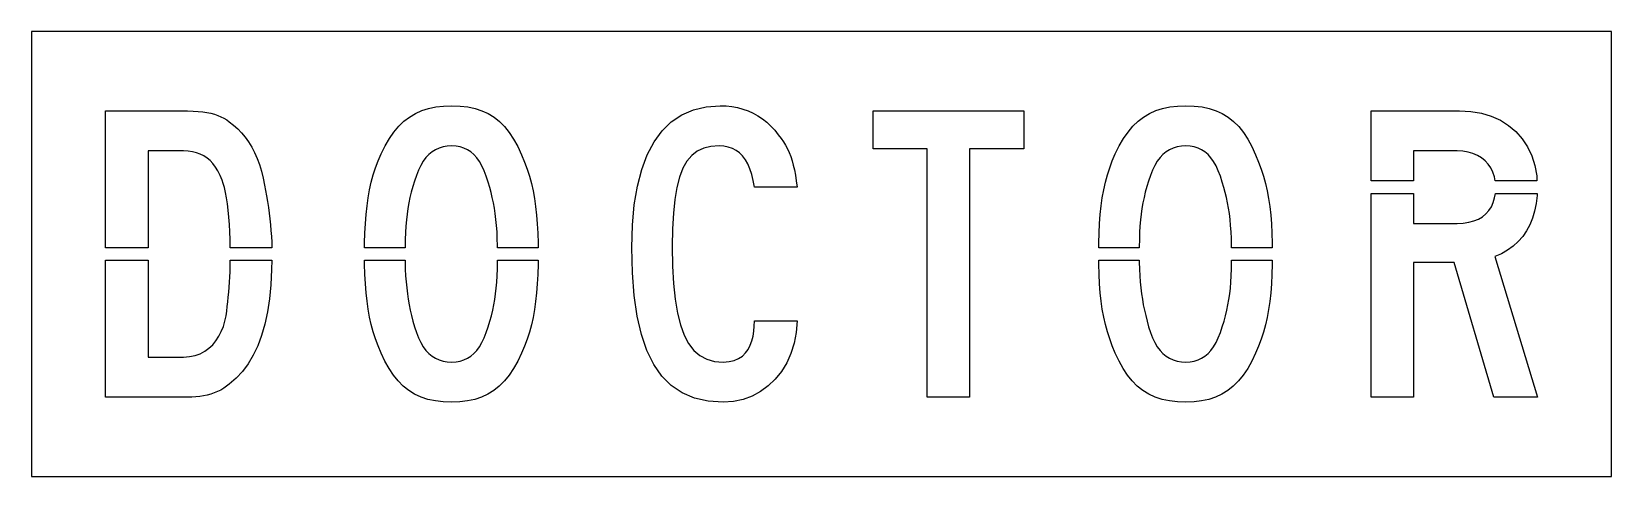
# Model space of a CAD drawing. Extents: x 0 to 64, y 0 to 18.
import ezdxf

# ---------------------------------------------------------------- set-up
doc = ezdxf.new("R2010")
doc.units = 0
doc.layers.add('CUT', color=7, linetype='Continuous')
doc.layers.add('OUTSIDE', color=1, linetype='Continuous')

msp = doc.modelspace()

# ---------------------------------------------------------------- linework, layer by layer
at = {"layer": 'CUT'}
for points in [[(8.0112, 10.2), (7.9896, 10.4922), (7.9632, 10.7693), (7.932, 11.0301), (7.896, 11.2713), (7.8564, 11.4904), (7.8132, 11.6852), (7.7664, 11.8522), (7.716, 11.9901), (7.6368, 12.1838), (7.5504, 12.36), (7.4544, 12.5177), (7.3488, 12.658), (7.2348, 12.7797), (7.11, 12.8852), (6.9768, 12.9733), (6.8328, 13.0452), (6.6792, 13.0997), (6.516, 13.1391), (6.342, 13.1623), (6.1572, 13.1693), (4.7256, 13.1693), (4.7256, 9.251), (3, 9.251), (3, 14.7971), (6.0732, 14.7971), (6.3156, 14.7948), (6.5388, 14.7867), (6.7428, 14.7728), (6.9312, 14.753), (7.104, 14.7275), (7.2624, 14.6951), (7.41, 14.6568), (7.5456, 14.6104), (7.6716, 14.5571), (7.7904, 14.4957), (7.9032, 14.4272), (8.01, 14.3496), (8.1852, 14.2197), (8.3496, 14.0725), (8.5068, 13.909), (8.6532, 13.7304), (8.7888, 13.5368), (8.916, 13.327), (9.0312, 13.1043), (9.1356, 12.8667), (9.2304, 12.6162), (9.312, 12.3519), (9.3828, 12.0759), (9.4416, 11.7872), (9.4824, 11.5704), (9.522, 11.3478), (9.5592, 11.1194), (9.5928, 10.8887), (9.624, 10.6545), (9.6528, 10.4191), (9.6768, 10.1826), (9.6972, 9.9449), (9.714, 9.7096), (9.726, 9.4765), (9.7343, 9.251), (8.0497, 9.251), (8.0496, 9.2632), (8.0424, 9.5832), (8.0292, 9.8962)], [(18.835, 10.1583), (18.8122, 10.4006), (18.7834, 10.6325), (18.7486, 10.8539), (18.709, 11.0696), (18.6646, 11.2806), (18.6142, 11.4881), (18.559, 11.6968), (18.499, 11.909), (18.421, 12.1513), (18.337, 12.3704), (18.2446, 12.5664), (18.145, 12.7403), (18.037, 12.8922), (17.9194, 13.022), (17.7946, 13.131), (17.6602, 13.2191), (17.5162, 13.2875), (17.3626, 13.3351), (17.1982, 13.3641), (17.0254, 13.3733), (16.8418, 13.3641), (16.6702, 13.3351), (16.5094, 13.2875), (16.3606, 13.2214), (16.2214, 13.1345), (16.093, 13.0278), (15.9742, 12.9003), (15.865, 12.753), (15.7642, 12.5838), (15.6706, 12.3936), (15.5866, 12.1826), (15.5086, 11.9496), (15.4402, 11.7281), (15.379, 11.509), (15.3262, 11.291), (15.2794, 11.0707), (15.241, 10.847), (15.2086, 10.6174), (15.1834, 10.3786), (15.163, 10.1293), (15.1486, 9.8672), (15.1378, 9.589), (15.1318, 9.2945), (15.1317, 9.251), (13.4898, 9.251), (13.4914, 9.4464), (13.5034, 9.8499), (13.5226, 10.2336), (13.5502, 10.5977), (13.5886, 10.9455), (13.6354, 11.2783), (13.693, 11.5971), (13.7626, 11.9043), (13.843, 12.2012), (13.9366, 12.4899), (14.0422, 12.7716), (14.1622, 13.0475), (14.3242, 13.3768), (14.497, 13.6725), (14.6806, 13.9368), (14.8762, 14.1687), (15.085, 14.3704), (15.3094, 14.5432), (15.5494, 14.6858), (15.805, 14.8017), (16.0798, 14.8899), (16.3738, 14.9525), (16.6894, 14.9884), (17.0254, 15), (17.3614, 14.9884), (17.6758, 14.9513), (17.9686, 14.8887), (18.2434, 14.8006), (18.4978, 14.6835), (18.7354, 14.5374), (18.9562, 14.3623), (19.1614, 14.1571), (19.3522, 13.9194), (19.5286, 13.6493), (19.693, 13.3455), (19.8466, 13.007), (19.9654, 12.7229), (20.071, 12.4377), (20.1646, 12.1501), (20.245, 11.8557), (20.3146, 11.5542), (20.3722, 11.2423), (20.4202, 10.9177), (20.4574, 10.578), (20.485, 10.2209), (20.5054, 9.8441), (20.5162, 9.4441), (20.5179, 9.251), (18.8756, 9.251), (18.8746, 9.3339), (18.8674, 9.6272), (18.8542, 9.9009)], [(29.0997, 12.447), (29.0133, 12.6441), (28.9149, 12.8168), (28.8033, 12.9664), (28.6773, 13.0916), (28.5393, 13.1936), (28.3881, 13.2725), (28.2225, 13.3293), (28.0425, 13.3617), (27.8505, 13.3733), (27.5205, 13.3501), (27.2277, 13.2806), (26.9673, 13.1612), (26.7417, 12.9872), (26.5461, 12.7577), (26.3817, 12.4678), (26.2461, 12.1154), (26.1381, 11.698), (26.0565, 11.211), (25.9989, 10.6522), (25.9665, 10.018), (25.9557, 9.3049), (25.9677, 8.5119), (26.0061, 7.8), (26.0709, 7.167), (26.1633, 6.6093), (26.2833, 6.127), (26.4345, 5.7154), (26.6157, 5.3733), (26.8281, 5.0986), (27.0741, 4.8887), (27.3537, 4.7414), (27.6681, 4.6557), (28.0185, 4.6267), (28.2561, 4.6429), (28.4625, 4.6904), (28.6425, 4.767), (28.7949, 4.869), (28.9233, 4.9942), (29.0289, 5.1403), (29.1141, 5.3038), (29.1789, 5.4823), (29.2269, 5.6736), (29.2581, 5.8742), (29.2761, 6.0829), (29.2821, 6.2951), (31.0077, 6.2951), (30.9729, 5.8278), (30.8889, 5.3872), (30.7605, 4.9733), (30.5889, 4.5907), (30.3777, 4.2417), (30.1293, 3.9299), (29.8461, 3.6586), (29.5329, 3.429), (29.1897, 3.2458), (28.8213, 3.1113), (28.4301, 3.0278), (28.0185, 3), (27.4065, 3.0417), (26.8521, 3.167), (26.3565, 3.378), (25.9161, 3.6748), (25.5321, 4.0586), (25.2033, 4.5304), (24.9261, 5.0904), (24.7029, 5.742), (24.5313, 6.4829), (24.4089, 7.3177), (24.3369, 8.2441), (24.3129, 9.2643), (24.3381, 10.1641), (24.4149, 10.9884), (24.5409, 11.7397), (24.7173, 12.4145), (24.9429, 13.0139), (25.2189, 13.5357), (25.5429, 13.9797), (25.9161, 14.3449), (26.3385, 14.6301), (26.8089, 14.8354), (27.3261, 14.9594), (27.8925, 15), (28.1313, 14.9919), (28.3653, 14.9664), (28.5921, 14.9246), (28.8117, 14.8667), (29.0253, 14.7913), (29.2293, 14.7009), (29.4249, 14.593), (29.6109, 14.4701), (29.7873, 14.331), (29.9529, 14.1768), (30.1077, 14.0064), (30.2505, 13.8209), (30.3597, 13.6794), (30.4581, 13.5403), (30.5457, 13.3988), (30.6249, 13.2539), (30.6933, 13.1043), (30.7557, 12.9467), (30.8097, 12.7774), (30.8577, 12.5977), (30.9009, 12.4017), (30.9405, 12.1896), (30.9753, 11.9577), (31.0077, 11.7049), (29.2821, 11.7049), (29.2329, 11.9774), (29.1729, 12.2243)], [(34.0867, 13.2516), (34.0867, 14.7971), (40.1923, 14.7971), (40.1923, 13.2516), (38.0023, 13.2516), (38.0023, 3.2029), (36.2755, 3.2029), (36.2755, 13.2516)], [(48.5514, 10.4006), (48.5226, 10.6325), (48.4878, 10.8539), (48.4482, 11.0696), (48.4038, 11.2806), (48.3534, 11.4881), (48.2982, 11.6968), (48.2382, 11.909), (48.1602, 12.1513), (48.0762, 12.3704), (47.9838, 12.5664), (47.8842, 12.7403), (47.7762, 12.8922), (47.6586, 13.022), (47.5338, 13.131), (47.3994, 13.2191), (47.2554, 13.2875), (47.1018, 13.3351), (46.9374, 13.3641), (46.7646, 13.3733), (46.581, 13.3641), (46.4094, 13.3351), (46.2486, 13.2875), (46.0998, 13.2214), (45.9606, 13.1345), (45.8322, 13.0278), (45.7134, 12.9003), (45.6042, 12.753), (45.5034, 12.5838), (45.4098, 12.3936), (45.3258, 12.1826), (45.2478, 11.9496), (45.1794, 11.7281), (45.1182, 11.509), (45.0654, 11.291), (45.0186, 11.0707), (44.9802, 10.847), (44.9478, 10.6174), (44.9226, 10.3786), (44.9022, 10.1293), (44.8878, 9.8672), (44.877, 9.589), (44.871, 9.2945), (44.8708, 9.251), (43.2289, 9.251), (43.2306, 9.4464), (43.2426, 9.8499), (43.2618, 10.2336), (43.2894, 10.5977), (43.3278, 10.9455), (43.3746, 11.2783), (43.4322, 11.5971), (43.5018, 11.9043), (43.5822, 12.2012), (43.6758, 12.4899), (43.7814, 12.7716), (43.9014, 13.0475), (44.0634, 13.3768), (44.2362, 13.6725), (44.4198, 13.9368), (44.6154, 14.1687), (44.8242, 14.3704), (45.0486, 14.5432), (45.2886, 14.6858), (45.5442, 14.8017), (45.819, 14.8899), (46.113, 14.9525), (46.4286, 14.9884), (46.7646, 15), (47.1006, 14.9884), (47.415, 14.9513), (47.7078, 14.8887), (47.9826, 14.8006), (48.237, 14.6835), (48.4746, 14.5374), (48.6954, 14.3623), (48.9006, 14.1571), (49.0914, 13.9194), (49.2678, 13.6493), (49.4322, 13.3455), (49.5858, 13.007), (49.7046, 12.7229), (49.8102, 12.4377), (49.9038, 12.1501), (49.9842, 11.8557), (50.0538, 11.5542), (50.1114, 11.2423), (50.1594, 10.9177), (50.1966, 10.578), (50.2242, 10.2209), (50.2446, 9.8441), (50.2554, 9.4441), (50.257, 9.251), (48.6147, 9.251), (48.6138, 9.3339), (48.6066, 9.6272), (48.5934, 9.9009), (48.5742, 10.1583)], [(58.8844, 12.7728), (58.738, 12.891), (58.5736, 12.9896), (58.3924, 13.0672), (58.1944, 13.1241), (57.9832, 13.1577), (57.7576, 13.1693), (55.9888, 13.1693), (55.9888, 11.9559), (54.2632, 11.9559), (54.2632, 14.7971), (57.8416, 14.7971), (58.3024, 14.7716), (58.7332, 14.6986), (59.134, 14.5768), (59.5024, 14.411), (59.836, 14.2023), (60.1312, 13.953), (60.388, 13.6643), (60.6016, 13.3386), (60.7732, 12.978), (60.8968, 12.5838), (60.9736, 12.1594), (60.9854, 11.9559), (59.2957, 11.9559), (59.2648, 12.1246), (59.2024, 12.3113), (59.1172, 12.4829), (59.0104, 12.6371)], [(55.9888, 10.2406), (57.7576, 10.2406), (58, 10.2522), (58.2244, 10.2846), (58.4272, 10.338), (58.6108, 10.4122), (58.774, 10.5072), (58.9156, 10.622), (59.0368, 10.7565), (59.1364, 10.9096), (59.2144, 11.0823), (59.2708, 11.2725), (59.3002, 11.4539), (60.9911, 11.4539), (60.988, 11.3675), (60.9508, 11.0452), (60.8896, 10.7403), (60.8044, 10.4528), (60.6952, 10.1849), (60.5632, 9.9357), (60.406, 9.7072), (60.226, 9.4997), (60.0232, 9.3142), (59.7964, 9.1519), (59.5456, 9.0128), (59.2732, 8.898), (61, 3.2029), (59.2312, 3.2029), (57.6316, 8.6545), (55.9888, 8.6545), (55.9888, 3.2029), (54.2632, 3.2029), (54.2632, 11.4539), (55.9888, 11.4539)], [(9.1608, 5.2864), (8.982, 4.9038), (8.7768, 4.5583), (8.5476, 4.2475), (8.292, 3.9728), (8.01, 3.7316), (7.902, 3.6446), (7.7856, 3.5658), (7.6644, 3.4951), (7.536, 3.4325), (7.4028, 3.3768), (7.2624, 3.3304), (7.1184, 3.291), (6.9684, 3.2586), (6.8136, 3.2342), (6.6552, 3.2168), (6.492, 3.2064), (6.3264, 3.2029), (3, 3.2029), (3, 8.749), (4.7256, 8.749), (4.7256, 4.8307), (6.1572, 4.8307), (6.4008, 4.8458), (6.6252, 4.891), (6.8304, 4.9652), (7.0164, 5.0638), (7.1856, 5.1855), (7.3368, 5.3281), (7.47, 5.4904), (7.5864, 5.6678), (7.6848, 5.8603), (7.7676, 6.0643), (7.8336, 6.2777), (7.884, 6.498), (7.9044, 6.6823), (7.926, 6.8713), (7.9452, 7.0626), (7.9644, 7.2574), (7.9836, 7.4557), (7.9992, 7.6574), (8.0148, 7.8626), (8.0268, 8.0713), (8.0376, 8.2835), (8.046, 8.498), (8.0508, 8.7171), (8.051, 8.749), (9.7318, 8.749), (9.7248, 8.3693), (9.69, 7.7583), (9.6324, 7.1867), (9.5508, 6.6545), (9.4452, 6.1606), (9.3156, 5.7049)], [(20.3146, 6.4307), (20.245, 6.127), (20.1646, 5.8336), (20.071, 5.5484), (19.9654, 5.269), (19.8466, 4.993), (19.693, 4.6626), (19.5262, 4.3646), (19.3462, 4.098), (19.1518, 3.8614), (18.943, 3.6551), (18.7198, 3.4777), (18.4798, 3.3293), (18.2242, 3.2087), (17.9518, 3.1159), (17.6614, 3.051), (17.3518, 3.0128), (17.0254, 3), (16.6786, 3.0128), (16.357, 3.051), (16.057, 3.1159), (15.7774, 3.2087), (15.5182, 3.3293), (15.2782, 3.4777), (15.055, 3.6551), (14.8474, 3.8614), (14.6566, 4.098), (14.479, 4.3646), (14.3146, 4.6626), (14.1622, 4.993), (14.0422, 5.2771), (13.9366, 5.5623), (13.843, 5.851), (13.7626, 6.1455), (13.693, 6.4481), (13.6354, 6.7623), (13.5886, 7.0904), (13.5502, 7.4336), (13.5226, 7.7965), (13.5034, 8.1791), (13.4914, 8.5872), (13.4901, 8.749), (15.1325, 8.749), (15.133, 8.6754), (15.1402, 8.3901), (15.1534, 8.1212), (15.1726, 7.8672), (15.1966, 7.6261), (15.2254, 7.393), (15.259, 7.167), (15.2986, 6.9455), (15.343, 6.7252), (15.3934, 6.5049), (15.4486, 6.2812), (15.5086, 6.0504), (15.5866, 5.8174), (15.6706, 5.6064), (15.7642, 5.4162), (15.865, 5.247), (15.9742, 5.0997), (16.093, 4.9722), (16.2214, 4.8655), (16.3606, 4.7786), (16.5094, 4.7125), (16.6702, 4.6649), (16.8418, 4.6359), (17.0254, 4.6267), (17.1982, 4.6359), (17.3626, 4.6649), (17.5162, 4.7125), (17.6602, 4.7786), (17.7946, 4.8655), (17.9194, 4.9722), (18.037, 5.0997), (18.145, 5.247), (18.2446, 5.4162), (18.337, 5.6064), (18.421, 5.8174), (18.499, 6.0504), (18.5686, 6.28), (18.6286, 6.5026), (18.6826, 6.7206), (18.7282, 6.9386), (18.7666, 7.1577), (18.799, 7.3826), (18.8242, 7.6168), (18.8446, 7.8614), (18.8602, 8.1212), (18.8698, 8.3994), (18.8758, 8.6974), (18.8762, 8.749), (20.5176, 8.749), (20.5162, 8.5861), (20.5054, 8.1768), (20.485, 7.7907), (20.4574, 7.4243), (20.4202, 7.0777), (20.3722, 6.7472)], [(50.0538, 6.4307), (49.9842, 6.127), (49.9038, 5.8336), (49.8102, 5.5484), (49.7046, 5.269), (49.5858, 4.993), (49.4322, 4.6626), (49.2654, 4.3646), (49.0854, 4.098), (48.891, 3.8614), (48.6822, 3.6551), (48.459, 3.4777), (48.219, 3.3293), (47.9634, 3.2087), (47.691, 3.1159), (47.4006, 3.051), (47.091, 3.0128), (46.7646, 3), (46.4178, 3.0128), (46.0962, 3.051), (45.7962, 3.1159), (45.5166, 3.2087), (45.2574, 3.3293), (45.0174, 3.4777), (44.7942, 3.6551), (44.5866, 3.8614), (44.3958, 4.098), (44.2182, 4.3646), (44.0538, 4.6626), (43.9014, 4.993), (43.7814, 5.2771), (43.6758, 5.5623), (43.5822, 5.851), (43.5018, 6.1455), (43.4322, 6.4481), (43.3746, 6.7623), (43.3278, 7.0904), (43.2894, 7.4336), (43.2618, 7.7965), (43.2426, 8.1791), (43.2306, 8.5872), (43.2292, 8.749), (44.8716, 8.749), (44.8722, 8.6754), (44.8794, 8.3901), (44.8926, 8.1212), (44.9118, 7.8672), (44.9358, 7.6261), (44.9646, 7.393), (44.9982, 7.167), (45.0378, 6.9455), (45.0822, 6.7252), (45.1326, 6.5049), (45.1878, 6.2812), (45.2478, 6.0504), (45.3258, 5.8174), (45.4098, 5.6064), (45.5034, 5.4162), (45.6042, 5.247), (45.7134, 5.0997), (45.8322, 4.9722), (45.9606, 4.8655), (46.0998, 4.7786), (46.2486, 4.7125), (46.4094, 4.6649), (46.581, 4.6359), (46.7646, 4.6267), (46.9374, 4.6359), (47.1018, 4.6649), (47.2554, 4.7125), (47.3994, 4.7786), (47.5338, 4.8655), (47.6586, 4.9722), (47.7762, 5.0997), (47.8842, 5.247), (47.9838, 5.4162), (48.0762, 5.6064), (48.1602, 5.8174), (48.2382, 6.0504), (48.3078, 6.28), (48.3678, 6.5026), (48.4218, 6.7206), (48.4674, 6.9386), (48.5058, 7.1577), (48.5382, 7.3826), (48.5634, 7.6168), (48.5838, 7.8614), (48.5994, 8.1212), (48.609, 8.3994), (48.615, 8.6974), (48.6153, 8.749), (50.2567, 8.749), (50.2554, 8.5861), (50.2446, 8.1768), (50.2242, 7.7907), (50.1966, 7.4243), (50.1594, 7.0777), (50.1114, 6.7472)]]:
    msp.add_lwpolyline(points, close=True, dxfattribs=at)
at = {"layer": 'OUTSIDE'}
msp.add_lwpolyline([(0, 0), (64, 0), (64, 18), (0, 18)], close=True, dxfattribs=at)

doc.saveas('drawing.dxf')
